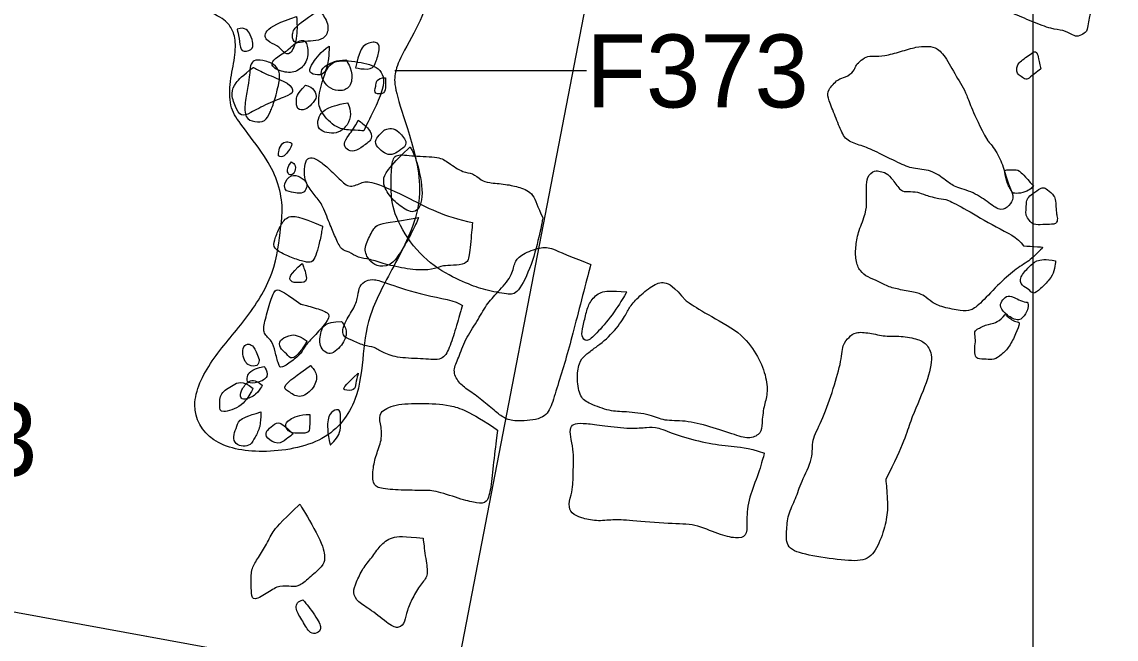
# Model space of a CAD drawing. Extents: x -200 to -100, y 65 to 200.
# Drawn here: x -116.93 to -109.43, y 154.69 to 158.92 of the extents above; entities that cross this region are included whole.
import ezdxf

# ---------------------------------------------------------------- set-up
doc = ezdxf.new("R2010")
doc.units = 0
for name, color, linetype in [('1990 grid', 7, 'Continuous'), ('1991Bricks363', 7, 'Continuous'), ('1991Feature373', 7, 'Continuous'), ('1991Stone363', 7, 'Continuous'), ('C2-E2 LimestoneFoundation', 7, 'Continuous'), ('Feature Labels', 7, 'Continuous'), ('FeaturePointers', 7, 'Continuous'), ('Quadrats in DB', 7, 'Continuous'), ('Stone', 7, 'Continuous'), ('Unit Numbers', 7, 'Continuous')]:
    doc.layers.add(name, color=color, linetype=linetype)

msp = doc.modelspace()

# ---------------------------------------------------------------- linework, layer by layer
at = {"layer": '1990 grid'}
msp.add_lwpolyline([(-150.5173, 176.6831), (-111.0737, 169.3334), (-114.9656, 149.2091), (-154.1468, 156.6464)], close=True, dxfattribs=at)
at = {"layer": '1991Bricks363'}
msp.add_open_spline([(-115.3657, 158.5735), (-115.3657, 158.6292), (-115.3389, 158.6619), (-115.2832, 158.6619), (-115.1929, 158.6331), (-115.1602, 158.5793), (-115.1602, 158.5158), (-115.2014, 158.3625), (-115.2264, 158.301), (-115.259, 158.2357), (-115.332, 158.2357), (-115.4012, 158.2588), (-115.4012, 158.3702), (-115.3781, 158.4817), (-115.3657, 158.5735), (-115.3657, 158.5735), (-115.3657, 158.5735)], degree=3, dxfattribs=at)
at = {"layer": '1991Feature373'}
for points in [[(-116.3305, 159.9496), (-116.286, 159.8981), (-116.1738, 159.7939), (-116.0975, 159.7138), (-116.0301, 159.586), (-115.9811, 159.3345), (-115.9573, 159.2104), (-115.8695, 159.116), (-115.7554, 159.0446), (-115.5446, 158.9479), (-115.493, 158.8864), (-115.4599, 158.8088), (-115.468, 158.66), (-115.5098, 158.4945), (-115.5008, 158.3192), (-115.4293, 158.2244), (-115.2547, 157.9926), (-115.1722, 157.8389), (-115.136, 157.6509), (-115.1513, 157.5487), (-115.1877, 157.1936), (-115.3927, 156.8741), (-115.6381, 156.6084), (-115.7927, 156.2889), (-115.6459, 156.0286), (-115.2963, 155.9546), (-114.8291, 156.0319), (-114.614, 156.3313), (-114.5905, 156.6556), (-114.5557, 156.934), (-114.354, 157.2838), (-114.1491, 157.7147), (-114.2768, 158.1742), (-114.3753, 158.4605), (-114.3753, 158.5638), (-114.3403, 158.6724), (-114.1748, 158.9557), (-114.1497, 159.0976), (-114.1848, 159.2518), (-114.193, 159.3478), (-114.1792, 159.4074), (-114.144, 159.5162), (-114.144, 159.5502), (-114.2246, 159.5858), (-114.5346, 159.6383), (-115.0529, 159.7211), (-115.4252, 159.7939), (-115.5918, 159.8224), (-115.9427, 159.893), (-116.1237, 159.9324), (-116.3305, 159.9496), (-116.3305, 159.9496), (-116.3305, 159.9496)], [(-115.4529, 158.8722), (-115.3952, 158.8908), (-115.3556, 158.8267), (-115.3434, 158.7733), (-115.3434, 158.7299), (-115.4318, 158.7088), (-115.4318, 158.7857), (-115.4529, 158.8722), (-115.4529, 158.8722), (-115.4529, 158.8722)]]:
    msp.add_open_spline(points, degree=3, dxfattribs=at)
at = {"layer": '1991Stone363'}
for points in [[(-114.8913, 159.0038), (-114.9662, 158.95), (-115.0541, 158.8953), (-115.0829, 158.8281), (-115.0599, 158.7667), (-114.9854, 158.7905), (-114.9143, 158.7905), (-114.8394, 158.8097), (-114.8183, 158.9096), (-114.8913, 159.0038), (-114.8913, 159.0038), (-114.8913, 159.0038)], [(-115.0449, 158.9577), (-115.1602, 158.9231), (-115.2831, 158.8558), (-115.2485, 158.7847), (-115.1755, 158.7636), (-115.1352, 158.7117), (-115.0891, 158.6867), (-115.0373, 158.802), (-115.0449, 158.9577), (-115.0449, 158.9577), (-115.0449, 158.9577)], [(-115.1325, 158.7089), (-115.1995, 158.6705), (-115.2391, 158.6215), (-115.1362, 158.5725), (-115.0382, 158.5725), (-114.9652, 158.6552), (-114.9652, 158.7647), (-115.005, 158.8173), (-115.0971, 158.7367), (-115.1325, 158.7089), (-115.1325, 158.7089), (-115.1325, 158.7089)], [(-114.642, 158.6064), (-114.617, 158.714), (-114.5882, 158.7717), (-114.4922, 158.7909), (-114.4691, 158.7486), (-114.4999, 158.6468), (-114.5248, 158.5891), (-114.642, 158.6064), (-114.642, 158.6064), (-114.642, 158.6064)], [(-114.8216, 158.7556), (-114.8792, 158.7153), (-114.9426, 158.6345), (-114.9637, 158.5788), (-114.9253, 158.5577), (-114.8458, 158.5553), (-114.8235, 158.6768), (-114.8216, 158.7556), (-114.8216, 158.7556), (-114.8216, 158.7556)], [(-114.7065, 158.6614), (-114.7718, 158.6614), (-114.8468, 158.623), (-114.8852, 158.5884), (-114.864, 158.5115), (-114.816, 158.4635), (-114.7411, 158.4404), (-114.6643, 158.4788), (-114.6643, 158.5922), (-114.7065, 158.6614), (-114.7065, 158.6614), (-114.7065, 158.6614)], [(-115.3422, 158.6097), (-115.4171, 158.554), (-115.4651, 158.5001), (-115.4978, 158.4386), (-115.4671, 158.3368), (-115.4229, 158.2695), (-115.371, 158.2926), (-115.2418, 158.365), (-115.1117, 158.4117), (-115.0599, 158.4386), (-115.0887, 158.5021), (-115.2457, 158.5588), (-115.3422, 158.6097), (-115.3422, 158.6097), (-115.3422, 158.6097)], [(-114.985, 158.4885), (-115.0465, 158.4231), (-115.0465, 158.3866), (-115.0465, 158.3174), (-114.9831, 158.3174), (-114.9428, 158.3539), (-114.8967, 158.4097), (-114.9351, 158.4731), (-114.985, 158.4885), (-114.985, 158.4885), (-114.985, 158.4885)], [(-114.4365, 158.5391), (-114.4999, 158.5391), (-114.4999, 158.4719), (-114.5191, 158.4257), (-114.4365, 158.4257), (-114.4365, 158.4834), (-114.4365, 158.5391), (-114.4365, 158.5391), (-114.4365, 158.5391)], [(-114.6944, 158.3677), (-114.777, 158.3525), (-114.8407, 158.3305), (-114.8879, 158.2888), (-114.9065, 158.224), (-114.8846, 158.1746), (-114.822, 158.1581), (-114.7573, 158.1581), (-114.6933, 158.2144), (-114.6663, 158.2891), (-114.6944, 158.3677), (-114.6944, 158.3677), (-114.6944, 158.3677)], [(-114.6233, 158.2482), (-114.643, 158.2043), (-114.6935, 158.1395), (-114.7253, 158.0857), (-114.7045, 158.0461), (-114.6507, 158.0285), (-114.5914, 158.0692), (-114.519, 158.1186), (-114.542, 158.1889), (-114.6233, 158.2482), (-114.6233, 158.2482), (-114.6233, 158.2482)], [(-114.4418, 158.1825), (-114.4846, 158.143), (-114.5197, 158.0991), (-114.4791, 158.0507), (-114.4297, 158.0112), (-114.3781, 158.0112), (-114.332, 158.0474), (-114.2739, 158.0837), (-114.3463, 158.177), (-114.3957, 158.1968), (-114.4418, 158.1825), (-114.4418, 158.1825), (-114.4418, 158.1825)], [(-115.1697, 158.004), (-115.1401, 157.9897), (-115.1148, 158.0204), (-115.0665, 158.082), (-115.0929, 158.1017), (-115.1346, 158.1017), (-115.1664, 158.0589), (-115.1697, 158.004), (-115.1697, 158.004), (-115.1697, 158.004)], [(-114.2686, 158.0643), (-114.4244, 157.9185), (-114.4681, 157.8345), (-114.4143, 157.7302), (-114.3269, 157.6495), (-114.2257, 157.5946), (-114.1656, 157.7268), (-114.2227, 157.9892), (-114.2686, 158.0643), (-114.2686, 158.0643), (-114.2686, 158.0643)], [(-115.0808, 157.9625), (-115.1093, 157.9263), (-115.1093, 157.89), (-115.0929, 157.8692), (-115.0589, 157.8812), (-115.0468, 157.9416), (-115.0808, 157.9625), (-115.0808, 157.9625), (-115.0808, 157.9625)], [(-115.1148, 157.764), (-115.0632, 157.7508), (-115.0029, 157.7399), (-114.9787, 157.775), (-114.9677, 157.8178), (-115.0171, 157.8618), (-115.0819, 157.8826), (-115.139, 157.808), (-115.1148, 157.764), (-115.1148, 157.764), (-115.1148, 157.764)], [(-114.2078, 157.5829), (-114.3994, 157.5459), (-114.5002, 157.5459), (-114.5372, 157.4652), (-114.591, 157.3643), (-114.5473, 157.2869), (-114.5002, 157.2466), (-114.4061, 157.2466), (-114.349, 157.3138), (-114.2582, 157.4686), (-114.2078, 157.5829), (-114.2078, 157.5829), (-114.2078, 157.5829)], [(-115.0059, 157.2668), (-115.0967, 157.1928), (-115.0967, 157.1356), (-115.0295, 157.1356), (-114.9589, 157.1356), (-115.0059, 157.2668), (-115.0059, 157.2668), (-115.0059, 157.2668)], [(-114.737, 156.8699), (-114.8556, 156.8699), (-114.8787, 156.7988), (-114.8979, 156.7027), (-114.8172, 156.62), (-114.7174, 156.7219), (-114.6943, 156.8103), (-114.737, 156.8699), (-114.737, 156.8699), (-114.737, 156.8699)], [(-114.9728, 156.7353), (-115.0496, 156.7891), (-115.1015, 156.7699), (-115.1649, 156.7449), (-115.1649, 156.6873), (-115.1111, 156.6488), (-115.0804, 156.6027), (-115.0208, 156.6585), (-114.9728, 156.7353), (-114.9728, 156.7353), (-114.9728, 156.7353)], [(-115.2667, 156.5618), (-115.3666, 156.5425), (-115.3858, 156.4849), (-115.3858, 156.4464), (-115.3128, 156.4464), (-115.2283, 156.4887), (-115.2667, 156.5618), (-115.2667, 156.5618), (-115.2667, 156.5618)], [(-114.9498, 156.5681), (-115.0496, 156.4989), (-115.1514, 156.4182), (-115.1053, 156.3971), (-115.0285, 156.3356), (-114.9306, 156.4009), (-114.8921, 156.5028), (-114.9498, 156.5681), (-114.9498, 156.5681), (-114.9498, 156.5681)], [(-115.3435, 156.4118), (-115.4165, 156.4714), (-115.4818, 156.433), (-115.5721, 156.3811), (-115.5721, 156.2888), (-115.5721, 156.235), (-115.4088, 156.2869), (-115.3435, 156.4118), (-115.3435, 156.4118), (-115.3435, 156.4118)], [(-114.6228, 156.5148), (-114.7284, 156.4206), (-114.7284, 156.3956), (-114.642, 156.3956), (-114.642, 156.4417), (-114.6228, 156.5148), (-114.6228, 156.5148), (-114.6228, 156.5148)], [(-114.9555, 156.2331), (-115.0247, 156.2331), (-115.1053, 156.1946), (-115.1286, 156.1581), (-115.0974, 156.1041), (-115.017, 156.1041), (-114.9555, 156.1041), (-114.9555, 156.1658), (-114.9555, 156.2331), (-114.9555, 156.2331), (-114.9555, 156.2331)], [(-114.8144, 156.0242), (-114.8355, 156.1107), (-114.8355, 156.2164), (-114.7971, 156.2587), (-114.7433, 156.2779), (-114.7433, 156.1914), (-114.7433, 156.1241), (-114.7663, 156.0684), (-114.8144, 156.0242), (-114.8144, 156.0242), (-114.8144, 156.0242)], [(-115.0688, 156.0985), (-115.1245, 156.1543), (-115.1726, 156.1927), (-115.2225, 156.1447), (-115.2571, 156.1158), (-115.2571, 156.0716), (-115.1687, 156.0217), (-115.1169, 156.064), (-115.0688, 156.0985), (-115.0688, 156.0985), (-115.0688, 156.0985)]]:
    msp.add_open_spline(points, degree=3, dxfattribs=at)
at = {"layer": 'C2-E2 LimestoneFoundation'}
for points in [[(-113.3569, 157.5808), (-113.3957, 157.6562), (-113.4156, 157.7505), (-113.5163, 157.7901), (-113.6084, 157.8104), (-113.7365, 157.8201), (-113.7753, 157.8327), (-113.8424, 157.8924), (-113.8969, 157.8835), (-114.01, 157.9607), (-114.063, 157.9995), (-114.2481, 157.9995), (-114.3691, 158.0228), (-114.3965, 157.9542), (-114.3965, 157.7965), (-114.3965, 157.648), (-114.2778, 157.4057), (-114.0768, 157.2183), (-113.8712, 157.1269), (-113.757, 157.0835), (-113.588, 157.0538), (-113.5332, 157.0538), (-113.4305, 157.2526), (-113.3734, 157.4949), (-113.3569, 157.5808), (-113.3569, 157.5808), (-113.3569, 157.5808)], [(-113.6672, 156.1261), (-113.8623, 156.2575), (-113.9936, 156.3025), (-114.1887, 156.31), (-114.3763, 156.3063), (-114.4851, 156.2462), (-114.4701, 156.1749), (-114.4551, 156.0698), (-114.4964, 155.9684), (-114.5227, 155.8708), (-114.5264, 155.7544), (-114.4814, 155.7244), (-114.3313, 155.7131), (-114.17, 155.7131), (-114.0912, 155.7131), (-113.9035, 155.6456), (-113.806, 155.6268), (-113.7384, 155.6193), (-113.7122, 155.7282), (-113.6972, 155.8971), (-113.6672, 156.1261), (-113.6672, 156.1261), (-113.6672, 156.1261)]]:
    msp.add_open_spline(points, degree=3, dxfattribs=at)
at = {"layer": 'FeaturePointers'}
msp.add_line((-113.0589, 158.5853), (-114.3709, 158.587), dxfattribs=at)
at = {"layer": 'Quadrats in DB'}
msp.add_line((-110, 160), (-110, 150), dxfattribs=at)
at = {"layer": 'Stone'}
for points in [[(-109.6294, 159.7585), (-109.6401, 159.8044), (-109.686, 159.8442), (-109.718, 159.8558), (-109.8129, 159.8512), (-109.8956, 159.8522), (-109.97, 159.8618), (-110.0499, 159.8503), (-110.1035, 159.8243), (-110.1249, 159.8121), (-110.1463, 159.7111), (-110.1432, 159.5902), (-110.2044, 159.4832), (-110.2227, 159.3562), (-110.2594, 159.2705), (-110.3252, 159.1695), (-110.3359, 159.0992), (-110.2854, 159.0165), (-110.209, 159.0074), (-110.1463, 158.986), (-110.0041, 158.9217), (-109.8649, 158.8697), (-109.7946, 158.8682), (-109.7196, 158.8284), (-109.6906, 158.8177), (-109.6416, 158.8467), (-109.6279, 158.8574), (-109.6187, 158.9064), (-109.6126, 158.963), (-109.6004, 158.9875), (-109.6095, 159.015), (-109.5789, 159.0609), (-109.4887, 159.1435), (-109.4505, 159.2307), (-109.4551, 159.2629), (-109.4688, 159.3088), (-109.4734, 159.3547), (-109.4964, 159.3898), (-109.449, 159.448), (-109.423, 159.5138), (-109.4383, 159.5489), (-109.4413, 159.6346), (-109.4581, 159.6973), (-109.6294, 159.7585), (-109.6294, 159.7585), (-109.6294, 159.7585)], [(-110.3106, 158.1117), (-110.4164, 158.306), (-110.4459, 158.429), (-110.5245, 158.5446), (-110.6008, 158.6947), (-110.6696, 158.7537), (-110.7311, 158.7537), (-110.7926, 158.7537), (-110.9057, 158.7168), (-111.0188, 158.6873), (-111.0925, 158.6873), (-111.1417, 158.6873), (-111.1884, 158.6479), (-111.2179, 158.6184), (-111.2179, 158.5864), (-111.2868, 158.5372), (-111.331, 158.5372), (-111.4073, 158.4511), (-111.4073, 158.4093), (-111.3655, 158.3085), (-111.3187, 158.183), (-111.2745, 158.1018), (-111.1761, 158.0772), (-111.0778, 158.0354), (-110.9106, 157.9518), (-110.8221, 157.9124), (-110.6967, 157.9124), (-110.5885, 157.8312), (-110.5393, 157.7919), (-110.4041, 157.7574), (-110.2959, 157.6787), (-110.2147, 157.6197), (-110.1606, 157.6639), (-110.1238, 157.7156), (-110.1557, 157.7796), (-110.1926, 157.8976), (-110.2319, 158.0157), (-110.3106, 158.1117), (-110.3106, 158.1117), (-110.3106, 158.1117)], [(-109.9442, 158.599), (-109.9617, 158.6788), (-109.97, 158.7289), (-110.0064, 158.7075), (-110.0497, 158.6764), (-110.0891, 158.6472), (-110.1062, 158.6214), (-110.111, 158.5907), (-110.1042, 158.5615), (-110.0692, 158.5421), (-110.041, 158.5202), (-110.0079, 158.5503), (-109.9442, 158.599), (-109.9442, 158.599), (-109.9442, 158.599)], [(-114.5847, 158.176), (-114.5321, 158.2847), (-114.4235, 158.488), (-114.469, 158.6142), (-114.6162, 158.6493), (-114.8124, 158.6668), (-114.858, 158.5511), (-114.9035, 158.3899), (-114.8825, 158.3022), (-114.7739, 158.1865), (-114.6583, 158.1795), (-114.5847, 158.176), (-114.5847, 158.176), (-114.5847, 158.176)], [(-113.8392, 157.5487), (-114.0319, 157.5832), (-114.2937, 157.73), (-114.5239, 157.8278), (-114.5929, 157.8307), (-114.6792, 157.776), (-114.7483, 157.8422), (-114.8461, 157.9372), (-114.9008, 157.9775), (-114.9525, 158.0005), (-114.9871, 157.9689), (-114.9928, 157.894), (-114.9871, 157.8192), (-114.9209, 157.7329), (-114.872, 157.6811), (-114.8173, 157.5343), (-114.7799, 157.4479), (-114.7396, 157.3558), (-114.685, 157.3501), (-114.6246, 157.304), (-114.544, 157.2982), (-114.4462, 157.2637), (-114.2851, 157.2263), (-114.1326, 157.2177), (-114.0607, 157.2464), (-114.0348, 157.2522), (-113.9485, 157.2551), (-113.8708, 157.2666), (-113.8593, 157.3328), (-113.8392, 157.5487), (-113.8392, 157.5487), (-113.8392, 157.5487)], [(-110.0634, 157.3872), (-110.0995, 157.445), (-110.2547, 157.5136), (-110.464, 157.6436), (-110.5921, 157.7086), (-110.6318, 157.7086), (-110.7437, 157.7356), (-110.7852, 157.7591), (-110.8574, 157.7591), (-110.9043, 157.7591), (-110.9584, 157.8422), (-111.0054, 157.8927), (-111.0451, 157.8927), (-111.0794, 157.9126), (-111.1389, 157.8584), (-111.1389, 157.7898), (-111.1389, 157.6923), (-111.1389, 157.6165), (-111.1948, 157.4883), (-111.2129, 157.3926), (-111.2165, 157.2861), (-111.184, 157.2121), (-111.1317, 157.1724), (-111.0595, 157.1471), (-110.9855, 157.1038), (-110.8971, 157.0857), (-110.7834, 157.0641), (-110.7419, 157.0478), (-110.6932, 156.9991), (-110.6192, 156.9666), (-110.4857, 156.9413), (-110.4243, 156.9395), (-110.3576, 156.9919), (-110.2204, 157.1399), (-110.1103, 157.2338), (-110.0129, 157.2897), (-109.9353, 157.3746), (-109.9191, 157.38), (-110.0634, 157.3872), (-110.0634, 157.3872), (-110.0634, 157.3872)], [(-109.9942, 157.7988), (-110.0579, 157.8677), (-110.0935, 157.9099), (-110.1327, 157.9085), (-110.1616, 157.9085), (-110.1945, 157.9069), (-110.1898, 157.8831), (-110.1823, 157.8466), (-110.1723, 157.8134), (-110.1575, 157.7826), (-110.1416, 157.7585), (-110.133, 157.745), (-110.0646, 157.7491), (-110.0142, 157.7751), (-109.9942, 157.7988), (-109.9942, 157.7988), (-109.9942, 157.7988)], [(-109.8372, 157.6083), (-109.8416, 157.6936), (-109.8454, 157.7306), (-109.9053, 157.7773), (-109.9261, 157.7884), (-109.9557, 157.7788), (-110.015, 157.7336), (-110.0401, 157.7099), (-110.0438, 157.6706), (-110.0453, 157.6284), (-110.0483, 157.598), (-110.0231, 157.5602), (-109.9964, 157.5305), (-109.932, 157.5335), (-109.8631, 157.535), (-109.8446, 157.5372), (-109.8261, 157.5624), (-109.8372, 157.6083), (-109.8372, 157.6083), (-109.8372, 157.6083)], [(-114.867, 157.5229), (-115.0285, 157.591), (-115.1084, 157.5994), (-115.1555, 157.5296), (-115.1917, 157.4438), (-115.2102, 157.379), (-115.1564, 157.3394), (-115.0538, 157.2965), (-114.968, 157.2721), (-114.9318, 157.2755), (-114.9074, 157.3394), (-114.8872, 157.4093), (-114.867, 157.5229), (-114.867, 157.5229), (-114.867, 157.5229)], [(-113.0293, 157.2605), (-113.2244, 157.3356), (-113.3032, 157.3806), (-113.386, 157.3771), (-113.5171, 157.3243), (-113.5546, 157.2718), (-113.5659, 157.1817), (-113.6672, 157.0691), (-113.746, 156.9865), (-113.806, 156.8701), (-113.8923, 156.7462), (-113.9336, 156.6186), (-113.9786, 156.536), (-113.9374, 156.4497), (-113.8698, 156.4009), (-113.776, 156.3333), (-113.6747, 156.247), (-113.6136, 156.2004), (-113.5396, 156.1832), (-113.352, 156.1982), (-113.2995, 156.2808), (-113.2582, 156.4272), (-113.2019, 156.6036), (-113.1531, 156.78), (-113.0931, 157.0165), (-113.0293, 157.2605), (-113.0293, 157.2605), (-113.0293, 157.2605)], [(-109.8433, 157.2861), (-109.9118, 157.2988), (-109.9822, 157.2879), (-110.0183, 157.2482), (-110.0959, 157.1724), (-110.076, 157.111), (-110.0237, 157.0929), (-110.0003, 157.0514), (-109.9479, 157.0893), (-109.8812, 157.1597), (-109.8505, 157.2121), (-109.8433, 157.2861), (-109.8433, 157.2861), (-109.8433, 157.2861)], [(-113.9088, 156.979), (-113.9501, 157.0128), (-114.1752, 157.0466), (-114.4304, 157.1329), (-114.5167, 157.1629), (-114.5655, 157.1517), (-114.618, 157.1141), (-114.6218, 157.0466), (-114.6443, 156.9677), (-114.7231, 156.8589), (-114.7381, 156.765), (-114.6705, 156.7462), (-114.5842, 156.7012), (-114.5092, 156.6974), (-114.4529, 156.6524), (-114.3478, 156.6186), (-114.1677, 156.6149), (-114.0439, 156.5998), (-113.9989, 156.6824), (-113.9539, 156.8213), (-113.9088, 156.979), (-113.9088, 156.979), (-113.9088, 156.979)], [(-112.377, 157.0127), (-112.4603, 157.1126), (-112.525, 157.1496), (-112.6064, 157.12), (-112.71, 157.0312), (-112.7692, 156.9608), (-112.7914, 156.9053), (-112.8876, 156.7739), (-113.0171, 156.6758), (-113.0707, 156.6388), (-113.1096, 156.5907), (-113.1281, 156.4741), (-113.1022, 156.3464), (-113.043, 156.3075), (-112.8932, 156.252), (-112.7988, 156.2538), (-112.612, 156.2335), (-112.5287, 156.1853), (-112.3863, 156.1946), (-112.2142, 156.152), (-112.0292, 156.0891), (-111.9349, 156.0613), (-111.8572, 156.1058), (-111.8572, 156.165), (-111.8442, 156.2927), (-111.8146, 156.3704), (-111.8257, 156.5018), (-111.8886, 156.6462), (-111.9996, 156.798), (-112.242, 156.922), (-112.377, 157.0127), (-112.377, 157.0127), (-112.377, 157.0127)], [(-115.0165, 156.9889), (-115.1544, 157.0909), (-115.1976, 157.0969), (-115.2252, 157.0021), (-115.2671, 156.8605), (-115.2779, 156.7861), (-115.2108, 156.7381), (-115.194, 156.6674), (-115.1676, 156.569), (-115.1556, 156.5438), (-115.0621, 156.6086), (-115.0129, 156.6518), (-114.9865, 156.7069), (-114.929, 156.7633), (-114.8378, 156.8641), (-114.8078, 156.9241), (-114.8906, 156.9553), (-115.0165, 156.9889), (-115.0165, 156.9889), (-115.0165, 156.9889)], [(-112.7817, 157.0728), (-112.8942, 157.0803), (-112.9618, 157.0803), (-113.0331, 157.0128), (-113.0593, 156.9377), (-113.0818, 156.8326), (-113.0969, 156.7688), (-113.0593, 156.7237), (-112.9955, 156.78), (-112.8792, 156.9114), (-112.7817, 157.0728), (-112.7817, 157.0728), (-112.7817, 157.0728)], [(-110.0345, 157.0012), (-110.0652, 157.0012), (-110.1392, 157.0446), (-110.1789, 157.0482), (-110.215, 157.0067), (-110.2276, 156.9724), (-110.1807, 156.911), (-110.0905, 156.864), (-110.0436, 156.9236), (-110.0273, 156.976), (-110.0345, 157.0012), (-110.0345, 157.0012), (-110.0345, 157.0012)], [(-110.1878, 156.9169), (-110.2276, 156.8695), (-110.2998, 156.8478), (-110.3305, 156.8442), (-110.3684, 156.8207), (-110.3828, 156.8171), (-110.4027, 156.7972), (-110.3882, 156.7431), (-110.3991, 156.6889), (-110.3954, 156.642), (-110.3846, 156.6095), (-110.316, 156.6131), (-110.2673, 156.6023), (-110.2132, 156.642), (-110.1591, 156.6943), (-110.1157, 156.7864), (-110.0824, 156.8684), (-110.1044, 156.8624), (-110.1438, 156.881), (-110.1713, 156.9031), (-110.1878, 156.9169), (-110.1878, 156.9169), (-110.1878, 156.9169)], [(-111.0068, 155.7898), (-110.8819, 156.0316), (-110.8466, 156.1838), (-110.7298, 156.431), (-110.6782, 156.6267), (-110.7216, 156.7136), (-110.7787, 156.7489), (-110.9063, 156.7734), (-111.0095, 156.7652), (-111.1182, 156.7924), (-111.2186, 156.8006), (-111.2567, 156.7625), (-111.3056, 156.7163), (-111.311, 156.5886), (-111.3735, 156.3848), (-111.4468, 156.1756), (-111.5201, 156.056), (-111.4984, 155.9392), (-111.5907, 155.7653), (-111.6206, 155.6593), (-111.6804, 155.5452), (-111.6858, 155.4338), (-111.6939, 155.3143), (-111.55, 155.2681), (-111.2974, 155.2327), (-111.1345, 155.2246), (-111.0584, 155.3251), (-111.0041, 155.4882), (-110.9905, 155.5996), (-111.0068, 155.7898), (-111.0068, 155.7898), (-111.0068, 155.7898)], [(-115.3018, 156.6104), (-115.3308, 156.6976), (-115.374, 156.7239), (-115.4124, 156.7011), (-115.4173, 156.6439), (-115.3962, 156.5918), (-115.3776, 156.568), (-115.3067, 156.5583), (-115.3018, 156.6104), (-115.3018, 156.6104), (-115.3018, 156.6104)], [(-115.2807, 156.4337), (-115.3331, 156.4774), (-115.3807, 156.4619), (-115.433, 156.3894), (-115.4297, 156.3471), (-115.4082, 156.3277), (-115.317, 156.3659), (-115.2807, 156.4337), (-115.2807, 156.4337), (-115.2807, 156.4337)], [(-115.2895, 156.2505), (-115.3854, 156.2223), (-115.4451, 156.1961), (-115.4585, 156.1371), (-115.4827, 156.08), (-115.4652, 156.0276), (-115.4109, 156.0129), (-115.3592, 156.0203), (-115.3311, 156.0753), (-115.2921, 156.1451), (-115.2895, 156.2505), (-115.2895, 156.2505), (-115.2895, 156.2505)], [(-111.8384, 155.9688), (-111.9588, 156.0081), (-112.0649, 156.0147), (-112.235, 156.0343), (-112.4432, 156.0919), (-112.5728, 156.1483), (-112.6422, 156.1469), (-112.7456, 156.1325), (-112.9459, 156.1574), (-113.065, 156.1731), (-113.1423, 156.1731), (-113.1711, 156.1469), (-113.1698, 156.0854), (-113.1475, 155.9937), (-113.1462, 155.9177), (-113.1501, 155.83), (-113.1501, 155.7684), (-113.1554, 155.7069), (-113.1842, 155.6139), (-113.1632, 155.5523), (-113.0978, 155.5261), (-112.9917, 155.4986), (-112.8752, 155.5144), (-112.7731, 155.5091), (-112.4759, 155.4816), (-112.3149, 155.4855), (-112.1513, 155.4096), (-112.0295, 155.3808), (-111.9575, 155.3965), (-111.9601, 155.4816), (-111.9549, 155.6466), (-111.8842, 155.8064), (-111.8384, 155.9688), (-111.8384, 155.9688), (-111.8384, 155.9688)], [(-115.0224, 155.6181), (-115.1657, 155.4818), (-115.2076, 155.4328), (-115.2566, 155.3314), (-115.316, 155.2405), (-115.3579, 155.1706), (-115.3579, 155.0867), (-115.3544, 155.0028), (-115.3439, 154.9503), (-115.2356, 155.0168), (-115.1622, 155.0657), (-115.0748, 155.0517), (-115.0259, 155.0552), (-114.949, 155.1217), (-114.8652, 155.1951), (-114.8477, 155.2405), (-114.8617, 155.3454), (-115.0224, 155.6181), (-115.0224, 155.6181), (-115.0224, 155.6181)], [(-114.1783, 155.3855), (-114.3076, 155.3995), (-114.3984, 155.3995), (-114.4753, 155.3331), (-114.5277, 155.2527), (-114.5941, 155.1793), (-114.6361, 155.0814), (-114.664, 155.0149), (-114.6256, 154.945), (-114.5382, 154.8996), (-114.4054, 154.7877), (-114.3425, 154.7632), (-114.3006, 154.8122), (-114.2901, 154.8891), (-114.2516, 154.9765), (-114.1957, 155.0709), (-114.1398, 155.1268), (-114.1573, 155.2177), (-114.1783, 155.3855), (-114.1783, 155.3855), (-114.1783, 155.3855)], [(-114.9995, 154.9625), (-115.0379, 154.9555), (-115.0624, 154.9101), (-115.01, 154.8296), (-114.9576, 154.7352), (-114.9191, 154.7283), (-114.8737, 154.7527), (-114.8877, 154.8192), (-114.9995, 154.9625), (-114.9995, 154.9625), (-114.9995, 154.9625)]]:
    msp.add_open_spline(points, degree=3, dxfattribs=at)
at = {"layer": 'Unit Numbers'}
msp.add_line((-113.9751, 154.3306), (-133.6247, 157.9087), dxfattribs=at)

# ---------------------------------------------------------------- texts
at = {"layer": 'Feature Labels'}
msp.add_text('F373', height=0.5, dxfattribs=at).set_placement((-113.0589, 158.3353))
at = {"layer": 'FeaturePointers'}
msp.add_text('F363', height=0.5, dxfattribs=at).set_placement((-118.347, 155.812))

doc.saveas('drawing.dxf')
